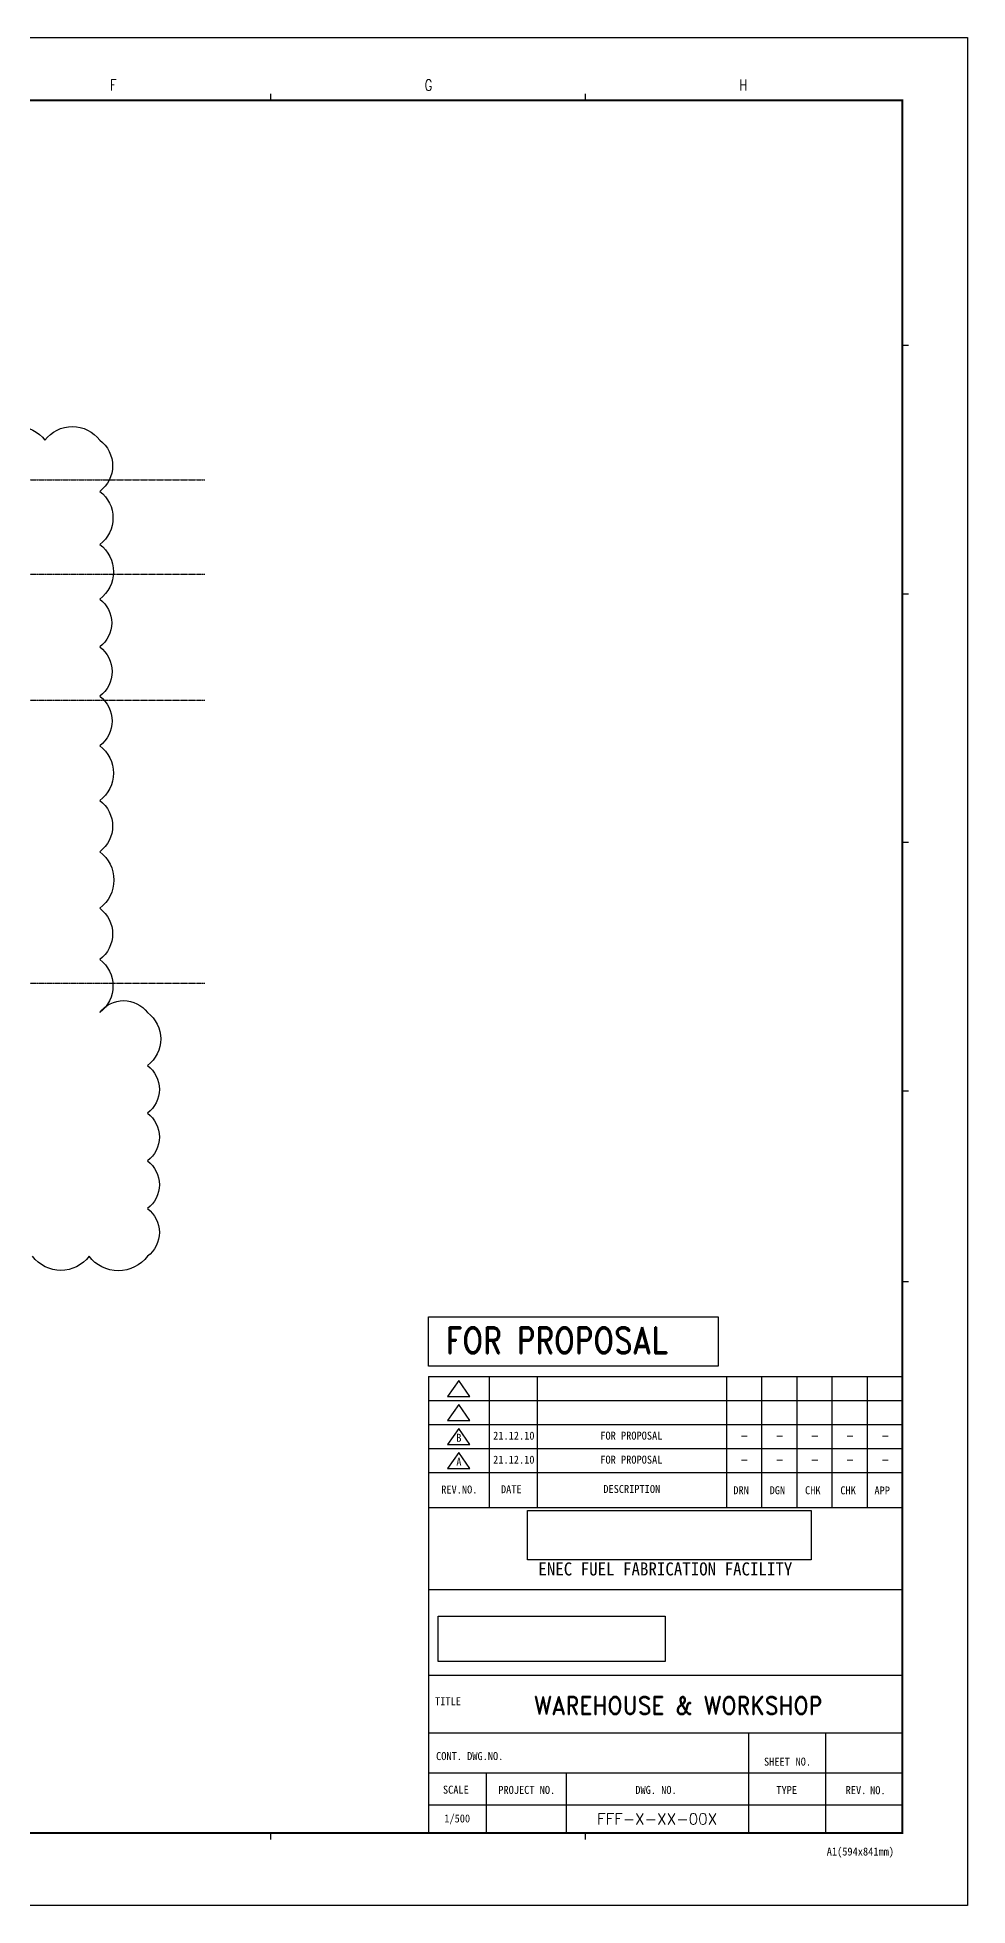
# Model space of a CAD drawing. Header units: millimetres. Extents: x -232466 to 860779, y -177975 to 311634.
# Drawn here: x 53556 to 83113, y 107851 to 167251 of the extents above; entities that cross this region are included whole.
import ezdxf
from ezdxf.enums import TextEntityAlignment as Align

# ---------------------------------------------------------------- set-up
doc = ezdxf.new("R2010")
doc.units = ezdxf.units.MM
doc.header["$XCLIPFRAME"] = 2
doc.linetypes.add('AXES', pattern=[50.8, 31.75, -6.35, 6.35, -6.35])
doc.linetypes.add('CENTER', pattern=[2, 1.25, -0.25, 0.25, -0.25])
for name, color, linetype in [('Center Line', 1, 'CENTER'), ('TITLEBOX', 7, 'Continuous'), ('TXT', 2, 'Continuous')]:
    doc.layers.add(name, color=color, linetype=linetype)
doc.layers.add('TEXT', color=7, linetype='Continuous', lineweight=15)
doc.styles.add('RD20', font='ROMAND.SHX', dxfattribs={"width": 0.8, "height": 2})
doc.styles.add('RD6', font='ROMAND.shx', dxfattribs={"width": 0.83, "height": 6})
doc.styles.add('ROMAND', font='romand')
doc.styles.add('TBOX', font='romans.shx')
doc.styles.add('돋움체', font='')
doc.styles.get('돋움체').set_extended_font_data('DotumChe')
picture_1 = doc.add_image_def('image1', size_in_pixel=(850, 283))
picture_2 = doc.add_image_def('image2.jpg', size_in_pixel=(500, 87))

msp = doc.modelspace()

# ---------------------------------------------------------------- linework, layer by layer
msp.add_line((81039.2, 111060.4), (81039.2, 110144.6))
msp.add_lwpolyline([(52055.2, 154444.4, -0.5), (53796.3, 154444.4, -0.5), (55537.4, 154444.4, -0.5), (55537.4, 152815.6, -0.5), (55537.4, 151130.8, -0.5), (55537.4, 149389.7, -0.5), (55537.4, 147873.3, -0.5), (55537.4, 146300.7, -0.5), (55537.4, 144728.2, -0.5), (55537.4, 142987.1, -0.5), (55537.4, 141358.4, -0.5), (55537.4, 139561.2, -0.5), (55537.4, 137932.5, -0.5), (55537.4, 136247.6, -0.5), (57053.8, 136247.6, -0.5), (57053.8, 134562.7, -0.5), (57053.8, 133046.3, -0.5), (57053.8, 131529.9, -0.5), (57053.8, 130013.5, -0.5), (57053.8, 128497.1, -0.5), (55200.4, 128497.1, -0.5), (53403.2, 128497.1, -0.5)], format="xyb")
at = {"layer": 'Center Line', "linetype": 'AXES'}
for p, q in [((8896.6, 153179.8), (58882.2, 153179.8)), ((8896.6, 150179.8), (58882.2, 150179.8)), ((8896.6, 146179.8), (58882.2, 146179.8)), ((8896.6, 137179.8), (58882.2, 137179.8))]:
    msp.add_line(p, q, dxfattribs=at)
at = {"layer": 'TITLEBOX', "color": 4, "linetype": 'Continuous'}
for p, q in [((60976.9, 165251.2), (60976.9, 165451.2)), ((60976.9, 165251.2), (60976.9, 165451.2)), ((70976.9, 165251.2), (70976.9, 165451.2)), ((70976.9, 165251.2), (70976.9, 165451.2)), ((81239.2, 157451.2), (81039.2, 157451.2)), ((81239.2, 149551.2), (81039.2, 149551.2)), ((81239.2, 141651.2), (81039.2, 141651.2)), ((81239.2, 133751.2), (81039.2, 133751.2)), ((81239.2, 127688.4), (81039.2, 127688.4)), ((60976.9, 109951), (60976.9, 110151)), ((60976.9, 109951), (60976.9, 110151)), ((70976.9, 109951), (70976.9, 110151))]:
    msp.add_line(p, q, dxfattribs=at)
at = {"layer": 'TITLEBOX', "color": 30, "linetype": 'Continuous'}
for p, q in [((65979, 126566.4), (75190.3, 126566.4)), ((65979, 125003.6), (65979, 126566.4)), ((75190.3, 126566.4), (75190.3, 125003.6)), ((75190.3, 125003.6), (65979, 125003.6)), ((70976.9, 109951), (70976.9, 110151))]:
    msp.add_line(p, q, dxfattribs=at)
at = {"layer": 'TITLEBOX'}
for p, q in [((65979, 124677.9), (81039.2, 124677.9)), ((65979, 124677.9), (65979, 110144.6)), ((65979, 124677.9), (81039.2, 124677.9)), ((65979, 124677.9), (65979, 110144.6)), ((66945.7, 124550.7), (66589.5, 124041.9)), ((66945.7, 124550.7), (66589.5, 124041.9)), ((67301.8, 124041.9), (66945.7, 124550.7)), ((67301.8, 124041.9), (66945.7, 124550.7)), ((67912.4, 124677.9), (67912.4, 120505.8)), ((67912.4, 124677.9), (67912.4, 120505.8)), ((69438.7, 124677.9), (69438.7, 120505.8)), ((69438.7, 124677.9), (69438.7, 120505.8)), ((75446.9, 124674.2), (75446.9, 120505.8)), ((75446.9, 124674.2), (75446.9, 120505.8)), ((76565.4, 124674.2), (76565.4, 120505.8)), ((76565.4, 124674.2), (76565.4, 120505.8)), ((77683.8, 124674.2), (77683.8, 120505.8)), ((77683.8, 124674.2), (77683.8, 120505.8)), ((78802.3, 124674.2), (78802.3, 120505.8)), ((78802.3, 124674.2), (78802.3, 120505.8)), ((79920.7, 124674.2), (79920.7, 120505.8)), ((79920.7, 124674.2), (79920.7, 120505.8)), ((65979, 123914.7), (81039.2, 123914.7)), ((65979, 123914.7), (81039.2, 123914.7)), ((66589.5, 124041.9), (67301.8, 124041.9)), ((66589.5, 124041.9), (67301.8, 124041.9)), ((66945.7, 123787.5), (66589.5, 123278.7)), ((66945.7, 123787.5), (66589.5, 123278.7)), ((67301.8, 123278.7), (66945.7, 123787.5)), ((67301.8, 123278.7), (66945.7, 123787.5)), ((65979, 123151.5), (81039.2, 123151.5)), ((65979, 123151.5), (81039.2, 123151.5)), ((66589.5, 123278.7), (67301.8, 123278.7)), ((66589.5, 123278.7), (67301.8, 123278.7)), ((66945.7, 123024.3), (66589.5, 122515.5)), ((66945.7, 123024.3), (66589.5, 122515.5)), ((67301.8, 122515.5), (66945.7, 123024.3)), ((67301.8, 122515.5), (66945.7, 123024.3)), ((65979, 122388.3), (81039.2, 122388.3)), ((65979, 122388.3), (81039.2, 122388.3)), ((66589.5, 122515.5), (67301.8, 122515.5)), ((66589.5, 122515.5), (67301.8, 122515.5)), ((66945.7, 122261.1), (66589.5, 121752.3)), ((66945.7, 122261.1), (66589.5, 121752.3)), ((67301.8, 121752.3), (66945.7, 122261.1)), ((67301.8, 121752.3), (66945.7, 122261.1)), ((65979, 121625.1), (81039.2, 121625.1)), ((65979, 121625.1), (81039.2, 121625.1)), ((66589.5, 121752.3), (67301.8, 121752.3)), ((66589.5, 121752.3), (67301.8, 121752.3)), ((65979, 120505.8), (81039.2, 120505.8)), ((65979, 120505.8), (81039.2, 120505.8)), ((65979, 117906.7), (81039.2, 117906.7)), ((65979, 117906.7), (81039.2, 117906.7)), ((65979, 115181.6), (81039.2, 115181.6)), ((65979, 115181.6), (81039.2, 115181.6)), ((65979, 113350), (81039.2, 113350)), ((65979, 113350), (81039.2, 113350)), ((76154.8, 113350), (76154.8, 110144.6)), ((76154.8, 113350), (76154.8, 110144.6)), ((78597, 113350), (78597, 110144.6)), ((78597, 113350), (78597, 110144.6)), ((65979, 112078), (81039.2, 112078)), ((65979, 112078), (81039.2, 112078)), ((67810.6, 112078), (67810.6, 110144.6)), ((67810.6, 112078), (67810.6, 110144.6)), ((70354.6, 112078), (70354.6, 110144.6)), ((70354.6, 112078), (70354.6, 110144.6)), ((65979, 111060.4), (81039.2, 111060.4)), ((65979, 111060.4), (81039.2, 111060.4))]:
    msp.add_line(p, q, dxfattribs=at)
at = {"layer": 'TITLEBOX', "color": 30}
msp.add_line((81039.2, 110144.6), (81039.2, 110159.7), dxfattribs=at)
at = {"layer": 'TITLEBOX', "color": 7}
msp.add_lwpolyline([(-986.8, 167251.2), (83113.2, 167251.2), (83113.2, 107851.2), (-986.8, 107851.2)], close=True, dxfattribs=at)
at = {"layer": 'TITLEBOX', "color": 4, "const_width": 70}
msp.add_lwpolyline([(1013.2, 165251.2), (81039.2, 165251.2), (81039.2, 110159.7), (1013.2, 110159.7)], close=True, dxfattribs=at)

# ---------------------------------------------------------------- texts
at = {"layer": 'TEXT', "color": 7, "style": '돋움체'}
for s, height, p in [('B', 254.4, (66949, 122724.7)), ('21.12.10', 254.4, (68694.2, 122794.1)), ('FOR PROPOSAL', 254.396, (72428.6, 122794.1)), ('A', 254.4, (66949, 121961.6)), ('21.12.10', 254.4, (68694.2, 122030.9)), ('FOR PROPOSAL', 254.396, (72428.6, 122030.9))]:
    msp.add_text(s, height=height, dxfattribs=at).set_placement(p, align=Align.MIDDLE_CENTER)
msp.add_text('1/500', height=254.4, dxfattribs=at).set_placement((66894.8, 110602.5), align=Align.MIDDLE)
at = {"layer": 'TITLEBOX', "color": 4, "linetype": 'Continuous', "style": 'TBOX', "width": 0.75}
for s, p in [('F', (55863.9, 165557.7)), ('G', (65863.9, 165557.7)), ('H', (75863.9, 165557.7))]:
    msp.add_text(s, height=350, dxfattribs=at).set_placement(p)
at = {"layer": 'TITLEBOX', "style": '돋움체'}
for s, height, p in [('REV.NO.', 254.4, (66387.1, 120954.4)), ('REV.NO.', 254.4, (66387.1, 120954.4)), ('DATE', 254.4, (68285.4, 120964.5)), ('DATE', 254.4, (68285.4, 120964.5)), ('DESCRIPTION', 254.396, (71537.9, 120971.3)), ('DESCRIPTION', 254.396, (71537.9, 120971.3)), ('DRN', 254.4, (75668.2, 120931.4)), ('DRN', 254.4, (75668.2, 120931.4)), ('DGN', 254.4, (76822.1, 120931.4)), ('DGN', 254.4, (76822.1, 120931.4)), ('CHK', 254.4, (77948.6, 120931.4)), ('CHK', 254.4, (77948.6, 120931.4)), ('CHK', 254.4, (79069, 120928.6)), ('CHK', 254.4, (79069, 120928.6)), ('APP', 254.4, (80152.6, 120923.4)), ('APP', 254.4, (80152.6, 120923.4)), ('TITLE', 254.4, (66190, 114224.5)), ('TITLE', 254.4, (66190, 114224.5)), ('CONT. DWG.NO.', 254.396, (66224.7, 112479.8)), ('CONT. DWG.NO.', 254.396, (66224.7, 112479.8)), ('SHEET', 254.4, (76643.6, 112300.3)), ('SHEET', 254.4, (76643.6, 112300.3)), ('NO.', 254.4, (77646, 112304.1)), ('NO.', 254.4, (77646, 112304.1)), ('SCALE', 254.4, (66442.1, 111410.7)), ('SCALE', 254.4, (66442.1, 111410.7)), ('PROJECT NO.', 254.396, (68201.3, 111403.2)), ('PROJECT NO.', 254.396, (68201.3, 111403.2)), ('DWG. NO.', 254.4, (72555.1, 111403.2)), ('DWG. NO.', 254.4, (72555.1, 111403.2)), ('TYPE', 254.4, (77036.7, 111400.6)), ('TYPE', 254.4, (77036.7, 111400.6)), ('REV.', 254.4, (79238.2, 111397.9)), ('REV.', 254.4, (79238.2, 111397.9)), ('NO.', 254.4, (80014.6, 111393.2)), ('NO.', 254.4, (80014.6, 111393.2))]:
    msp.add_text(s, height=height, dxfattribs=at).set_placement(p)
at = {"layer": 'TITLEBOX', "color": 3, "style": '돋움체'}
msp.add_text('ENEC FUEL FABRICATION FACILITY', height=416.189, dxfattribs=at).set_placement((73509.1, 118556.5), align=Align.MIDDLE)
at = {"layer": 'TITLEBOX', "color": 0, "style": '돋움체'}
msp.add_text('A1(594x841mm)', height=254.396, dxfattribs=at).set_placement((78636.9, 109444.2))
at = {"layer": 'TXT', "color": 30, "linetype": 'Continuous', "style": 'RD6', "width": 0.83}
msp.add_text('FOR PROPOSAL', height=835.501, dxfattribs=at).set_placement((66529.6, 125406.7))
at = {"layer": 'TXT', "color": 7, "style": 'RD20', "width": 0.83}
for p in [(76022.1, 122654.7), (77140.6, 122654.7), (78259, 122654.7), (79377.5, 122654.7), (80495.9, 122654.7), (76022.1, 121891.5), (77140.6, 121891.5), (78259, 121891.5), (79377.5, 121891.5), (80495.9, 121891.5)]:
    msp.add_text('-', height=282.8, dxfattribs=at).set_placement(p, align=Align.CENTER)
at = {"layer": 'TXT', "color": 7, "style": 'ROMAND', "width": 0.9}
msp.add_text('WAREHOUSE & WORKSHOP', height=565.517, dxfattribs=at).set_placement((73918.7, 114213.2), align=Align.MIDDLE)
at = {"layer": 'TXT', "color": 7, "style": 'RD20'}
msp.add_text('FFF-X-XX-00X', height=353.448, dxfattribs=at).set_placement((73247.8, 110432.1), align=Align.CENTER)

# ---------------------------------------------------------------- pictures from other files: only their frames are drawn
image = msp.add_image(picture_2, insert=(69127.4, 118850.6), size_in_units=(9015.9, 1568.8))
image.dxf.flags = 7
image = msp.add_image(picture_1, insert=(66154.1, 114990.9), size_in_units=(7427.9, 2473.1))
image.set_boundary_path([(15.17, 45.797), (840.684, 210.9)])

doc.saveas('drawing.dxf')
